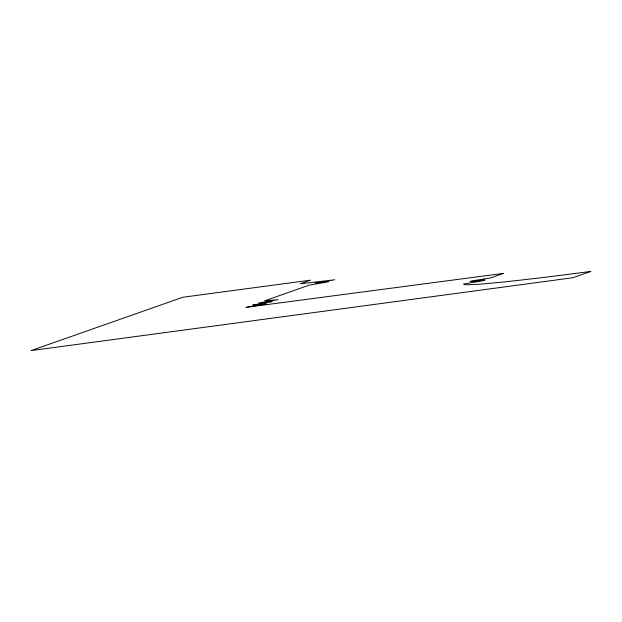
<?xml version="1.0" encoding="UTF-8"?>
<svg xmlns="http://www.w3.org/2000/svg" width="622" height="622" viewBox="0 0 622 622"><rect width="100%" height="100%" fill="white"/><g stroke="black" fill="none" stroke-linecap="round" stroke-linejoin="round"><path stroke-width="0.93" d="M503.532 273.377L490.805 277.855L477.315 280.048A15.791 0.498 -7.9 0 0 470.535 281.533A15.791 0.498 -7.9 0 0 484.468 279.978L484.966 279.908L482.128 280.911L463.724 284.021A155.772 4.89 -7.9 0 0 590.9 271.402L572.901 277.731L31.1 350.598L182.845 297.246L310.572 280.157L300.247 283.803L334.714 279.783L315.074 283.064L328.704 281.797L309.196 285.133L264.622 300.854L278.112 299.648L258.713 302.945L272.35 301.678L252.82 305.013L261.59 304.057A14.29 0.451 -7.9 0 1 265.664 303.964A14.29 0.451 -7.9 0 1 254.087 305.884L246.094 307.354L503.462 273.385"/></g></svg>
